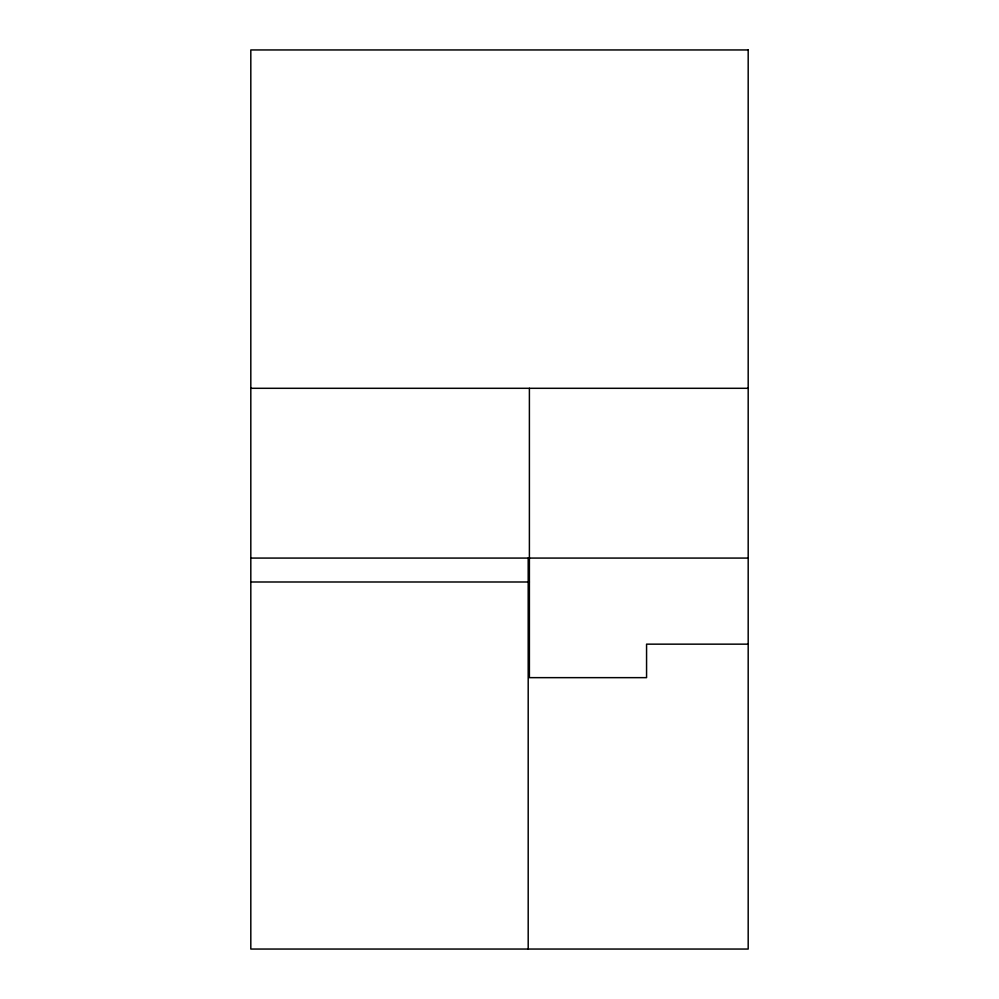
<?xml version="1.0" encoding="UTF-8"?>
<svg xmlns="http://www.w3.org/2000/svg" width="999" height="999" viewBox="0 0 999 999"><rect width="100%" height="100%" fill="white"/><g stroke="black" fill="none" stroke-linecap="round" stroke-linejoin="round"><path stroke-width="1.5" d="M250.811 388.299L748.189 388.299M250.811 558.079L748.189 558.079M250.811 581.992L529.395 581.992M748.189 644.155L646.565 644.155L646.565 677.647L529.395 677.647L529.395 388.299M528.196 558.079L528.196 949.05M748.189 49.95L250.811 49.95L250.811 949.05L748.189 949.05L748.189 49.95"/></g></svg>
